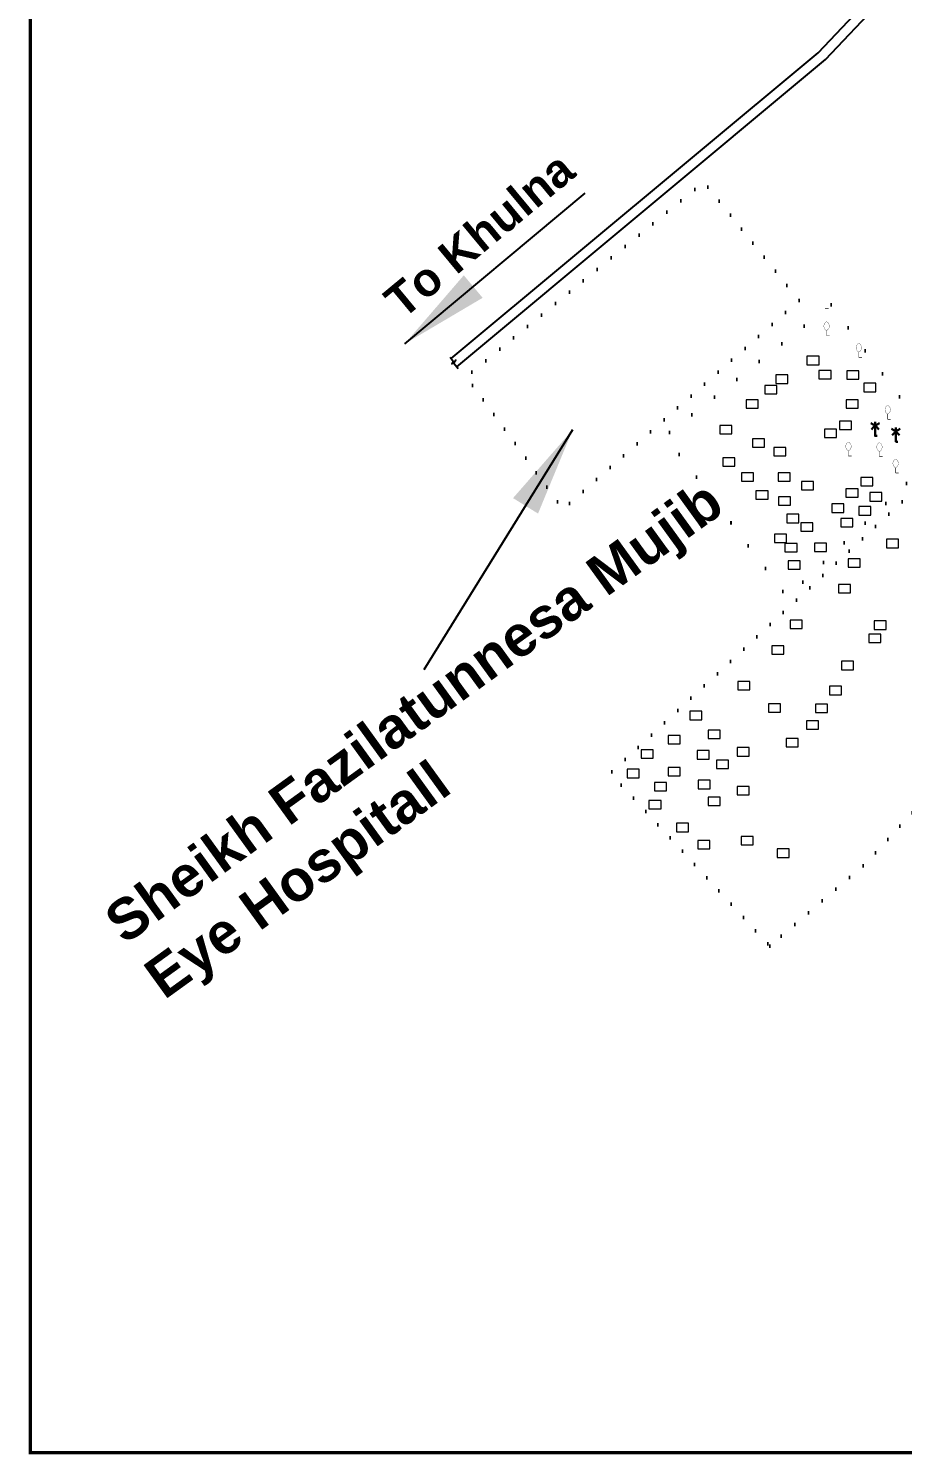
# Model space of a CAD drawing. Header units: millimetres. Extents: x 103 to 25465, y -158280 to -48.
# Drawn here: x 22887 to 23498, y -158280 to -157282 of the extents above; entities that cross this region are included whole.
import ezdxf

# ---------------------------------------------------------------- set-up
doc = ezdxf.new("R2010")
doc.units = ezdxf.units.MM
doc.header["$MEASUREMENT"] = 0
doc.linetypes.add('DOT2', pattern=[0.125, 0, -0.125])
for name, color, linetype in [('boundary', 7, 'Continuous'), ('Home Stead', 151, 'Continuous'), ('TEXT', 5, 'Continuous'), ('Trees', 77, 'Continuous')]:
    doc.layers.add(name, color=color, linetype=linetype)
doc.layers.add('HOUSE', color=144, linetype='Continuous', lineweight=18)
doc.layers.add('PUCCA ROAD', color=1, linetype='Continuous', lineweight=30)
doc.styles.get("Standard").update_dxf_attribs({"font": 'arial.ttf'})
doc.styles.add('sum', font='arialbd.ttf')
doc.dimstyles.get("Standard").update_dxf_attribs({"dimtxt": 0.18, "dimasz": 0.18, "dimexe": 0.18, "dimexo": 0.0625, "dimgap": 0.09, "dimtad": 0, "dimtih": 1, "dimtoh": 1, "dimdec": 4, "dimzin": 0, "dimdsep": 46, "dimtxsty": 'Standard', "dimblk": 'DATUMBLANK', "dimcen": 0.09, "dimadec": 0, "dimazin": 0, "dimtfac": 1, "dimtdec": 4, "dimtofl": 0, "dimtmove": 0, "dimatfit": 3, "dimfxl": 1, "dimtolj": 1, "dimtzin": 0, "dimarcsym": 0})

# ---------------------------------------------------------------- blocks, each defined once
blk = doc.blocks.new('A$C7FEE66E4')
at = {"layer": 'Trees', "linetype": 'Continuous', "const_width": 0.000142}
blk.add_lwpolyline([(0, 0.00001, 0.606435), (0, 0.00493, 0.606435)], format="xyb", close=True, dxfattribs=at)
at = {"layer": 'Trees', "linetype": 'Continuous', "const_width": 0.000252}
for points in [[(0, 0.00001), (0, -0.00287)], [(0, -0.00287), (0.00172, -0.00287)]]:
    blk.add_lwpolyline(points, dxfattribs=at)
blk = doc.blocks.new('A$C01DB3217')
at = {"layer": 'Trees', "color": 1, "lineweight": 30}
blk.add_lwpolyline([(0, 0.0028), (0, -0.0071), (0.0015, -0.0071)], dxfattribs=at)
for centre, start, end in [((-0.012, -0.0154), 41.2491, 62.6782), ((0.012, -0.0154), 117.3218, 138.7509)]:
    blk.add_arc(centre, 0.0195, start, end, dxfattribs=at)
blk = doc.blocks.new('_DatumBlank')
at = {"color": 0, "linetype": 'ByBlock', "lineweight": -2}
for p, q in [((0, 0.577), (-1, 0)), ((0, -0.577), (0, 0.577)), ((-1, 0), (0, -0.577))]:
    blk.add_line(p, q, dxfattribs=at)

msp = doc.modelspace()

# ---------------------------------------------------------------- linework, layer by layer
at = {"layer": 'boundary', "color": 0, "const_width": 2.35}
msp.add_lwpolyline([(22888.4, -156443.08), (25463.94, -156443.08), (25463.94, -158278.97), (22888.4, -158278.97), (22888.4, -156443.08)], dxfattribs=at)
at = {"layer": 'Home Stead', "color": 7, "linetype": 'DOT2', "lineweight": 50, "ltscale": 100, "flags": 128}
for points in [[(23426.03, -157472.79), (23260.91, -157618.77), (23193.33, -157525.98), (23359.41, -157389.85), (23426.03, -157472.79)], [(23641.55, -157682.81), (23472.24, -157867), (23405.58, -157924.42), (23405.58, -157924.42), (23294.14, -157803.46), (23536.28, -157578.02), (23641.55, -157682.81)]]:
    msp.add_lwpolyline(points, dxfattribs=at)
at = {"layer": 'Home Stead', "color": 7, "linetype": 'DOT2', "lineweight": 50, "ltscale": 159.474072, "flags": 128}
msp.add_lwpolyline([(23448.49, -157475.77), (23524.66, -157578.43), (23417.75, -157680.25), (23332.37, -157567.49), (23448.49, -157475.77)], dxfattribs=at)
at = {"layer": 'HOUSE'}
for points in [[(23431.56, -157517.62), (23440, -157517.62), (23440, -157511.71), (23431.56, -157511.71), (23431.56, -157517.62)], [(23409.82, -157530.66), (23418.26, -157530.66), (23418.26, -157524.76), (23409.82, -157524.76), (23409.82, -157530.66)], [(23439.95, -157527.6), (23448.38, -157527.6), (23448.38, -157521.7), (23439.95, -157521.7), (23439.95, -157527.6)], [(23459.47, -157527.81), (23467.91, -157527.81), (23467.91, -157521.91), (23459.47, -157521.91), (23459.47, -157527.81)], [(23402.05, -157538.11), (23410.48, -157538.11), (23410.48, -157532.21), (23402.05, -157532.21), (23402.05, -157538.11)], [(23471.23, -157536.53), (23479.67, -157536.53), (23479.67, -157530.62), (23471.23, -157530.62), (23471.23, -157536.53)], [(23389.03, -157548.1), (23397.47, -157548.1), (23397.47, -157542.19), (23389.03, -157542.19), (23389.03, -157548.1)], [(23459, -157548.1), (23467.43, -157548.1), (23467.43, -157542.19), (23459, -157542.19), (23459, -157548.1)], [(23370.63, -157566.02), (23379.06, -157566.02), (23379.06, -157560.11), (23370.63, -157560.11), (23370.63, -157566.02)], [(23443.76, -157568.57), (23452.2, -157568.57), (23452.2, -157562.66), (23443.76, -157562.66), (23443.76, -157568.57)], [(23454.26, -157563.02), (23462.7, -157563.02), (23462.7, -157557.11), (23454.26, -157557.11), (23454.26, -157563.02)], [(23393.46, -157575.38), (23401.9, -157575.38), (23401.9, -157569.48), (23393.46, -157569.48), (23393.46, -157575.38)], [(23408.39, -157581.4), (23416.82, -157581.4), (23416.82, -157575.5), (23408.39, -157575.5), (23408.39, -157581.4)], [(23372.7, -157588.7), (23381.14, -157588.7), (23381.14, -157582.8), (23372.7, -157582.8), (23372.7, -157588.7)], [(23385.69, -157599.17), (23394.13, -157599.17), (23394.13, -157593.26), (23385.69, -157593.26), (23385.69, -157599.17)], [(23411.42, -157599.2), (23419.86, -157599.2), (23419.86, -157593.29), (23411.42, -157593.29), (23411.42, -157599.2)], [(23427.78, -157605.23), (23436.22, -157605.23), (23436.22, -157599.33), (23427.78, -157599.33), (23427.78, -157605.23)], [(23458.86, -157610.3), (23467.3, -157610.3), (23467.3, -157604.39), (23458.86, -157604.39), (23458.86, -157610.3)], [(23469.19, -157602.38), (23477.62, -157602.38), (23477.62, -157596.48), (23469.19, -157596.48), (23469.19, -157602.38)], [(23395.88, -157611.73), (23404.32, -157611.73), (23404.32, -157605.83), (23395.88, -157605.83), (23395.88, -157611.73)], [(23411.59, -157616.02), (23420.03, -157616.02), (23420.03, -157610.11), (23411.59, -157610.11), (23411.59, -157616.02)], [(23449.01, -157620.93), (23457.45, -157620.93), (23457.45, -157615.03), (23449.01, -157615.03), (23449.01, -157620.93)], [(23475.53, -157613), (23483.96, -157613), (23483.96, -157607.09), (23475.53, -157607.09), (23475.53, -157613)], [(23417.45, -157628.22), (23425.89, -157628.22), (23425.89, -157622.31), (23417.45, -157622.31), (23417.45, -157628.22)], [(23455.21, -157631.08), (23463.65, -157631.08), (23463.65, -157625.18), (23455.21, -157625.18), (23455.21, -157631.08)], [(23467.75, -157622.83), (23476.19, -157622.83), (23476.19, -157616.93), (23467.75, -157616.93), (23467.75, -157622.83)], [(23427.3, -157634.09), (23435.74, -157634.09), (23435.74, -157628.18), (23427.3, -157628.18), (23427.3, -157634.09)], [(23408.86, -157642.02), (23417.3, -157642.02), (23417.3, -157636.11), (23408.86, -157636.11), (23408.86, -157642.02)], [(23416.19, -157648.52), (23424.63, -157648.52), (23424.63, -157642.61), (23416.19, -157642.61), (23416.19, -157648.52)], [(23436.81, -157648.37), (23445.25, -157648.37), (23445.25, -157642.46), (23436.81, -157642.46), (23436.81, -157648.37)], [(23487.08, -157645.7), (23495.52, -157645.7), (23495.52, -157639.79), (23487.08, -157639.79), (23487.08, -157645.7)], [(23418.41, -157660.74), (23426.84, -157660.74), (23426.84, -157654.83), (23418.41, -157654.83), (23418.41, -157660.74)], [(23460.33, -157659.3), (23468.76, -157659.3), (23468.76, -157653.4), (23460.33, -157653.4), (23460.33, -157659.3)], [(23453.65, -157677.28), (23462.08, -157677.28), (23462.08, -157671.38), (23453.65, -157671.38), (23453.65, -157677.28)], [(23419.74, -157702.2), (23428.17, -157702.2), (23428.17, -157696.29), (23419.74, -157696.29), (23419.74, -157702.2)], [(23478.59, -157702.79), (23487.03, -157702.79), (23487.03, -157696.88), (23478.59, -157696.88), (23478.59, -157702.79)], [(23406.89, -157720.18), (23415.32, -157720.18), (23415.32, -157714.27), (23406.89, -157714.27), (23406.89, -157720.18)], [(23474.74, -157712.03), (23483.18, -157712.03), (23483.18, -157706.13), (23474.74, -157706.13), (23474.74, -157712.03)], [(23455.72, -157731.04), (23464.16, -157731.04), (23464.16, -157725.13), (23455.72, -157725.13), (23455.72, -157731.04)], [(23383.24, -157745.09), (23391.67, -157745.09), (23391.67, -157739.19), (23383.24, -157739.19), (23383.24, -157745.09)], [(23447.24, -157748.5), (23455.68, -157748.5), (23455.68, -157742.6), (23447.24, -157742.6), (23447.24, -157748.5)], [(23404.57, -157760.75), (23413.01, -157760.75), (23413.01, -157754.84), (23404.57, -157754.84), (23404.57, -157760.75)], [(23437.46, -157761.08), (23445.89, -157761.08), (23445.89, -157755.18), (23437.46, -157755.18), (23437.46, -157761.08)], [(23349.6, -157766.04), (23358.04, -157766.04), (23358.04, -157760.14), (23349.6, -157760.14), (23349.6, -157766.04)], [(23362.45, -157779.15), (23370.88, -157779.15), (23370.88, -157773.25), (23362.45, -157773.25), (23362.45, -157779.15)], [(23431.29, -157772.64), (23439.73, -157772.64), (23439.73, -157766.73), (23431.29, -157766.73), (23431.29, -157772.64)], [(23334.43, -157783), (23342.87, -157783), (23342.87, -157777.09), (23334.43, -157777.09), (23334.43, -157783)], [(23416.91, -157784.97), (23425.34, -157784.97), (23425.34, -157779.07), (23416.91, -157779.07), (23416.91, -157784.97)], [(23315.69, -157793.01), (23324.12, -157793.01), (23324.12, -157787.11), (23315.69, -157787.11), (23315.69, -157793.01)], [(23354.74, -157793.53), (23363.18, -157793.53), (23363.18, -157787.62), (23354.74, -157787.62), (23354.74, -157793.53)], [(23368.38, -157800.21), (23376.81, -157800.21), (23376.81, -157794.3), (23368.38, -157794.3), (23368.38, -157800.21)], [(23382.76, -157791.47), (23391.2, -157791.47), (23391.2, -157785.57), (23382.76, -157785.57), (23382.76, -157791.47)], [(23305.91, -157806.63), (23314.34, -157806.63), (23314.34, -157800.73), (23305.91, -157800.73), (23305.91, -157806.63)], [(23334.43, -157805.35), (23342.87, -157805.35), (23342.87, -157799.44), (23334.43, -157799.44), (23334.43, -157805.35)], [(23324.92, -157815.88), (23333.36, -157815.88), (23333.36, -157809.97), (23324.92, -157809.97), (23324.92, -157815.88)], [(23355.53, -157814.34), (23363.97, -157814.34), (23363.97, -157808.43), (23355.53, -157808.43), (23355.53, -157814.34)], [(23382.76, -157818.7), (23391.2, -157818.7), (23391.2, -157812.79), (23382.76, -157812.79), (23382.76, -157818.7)], [(23321.07, -157828.46), (23329.51, -157828.46), (23329.51, -157822.55), (23321.07, -157822.55), (23321.07, -157828.46)], [(23362.45, -157826.15), (23370.88, -157826.15), (23370.88, -157820.24), (23362.45, -157820.24), (23362.45, -157826.15)], [(23340.36, -157844.38), (23348.8, -157844.38), (23348.8, -157838.48), (23340.36, -157838.48), (23340.36, -157844.38)], [(23355.25, -157856.45), (23363.69, -157856.45), (23363.69, -157850.54), (23355.25, -157850.54), (23355.25, -157856.45)], [(23385.59, -157853.63), (23394.02, -157853.63), (23394.02, -157847.72), (23385.59, -157847.72), (23385.59, -157853.63)], [(23410.77, -157862.36), (23419.21, -157862.36), (23419.21, -157856.46), (23410.77, -157856.46), (23410.77, -157862.36)]]:
    msp.add_lwpolyline(points, dxfattribs=at)
at = {"layer": 'PUCCA ROAD', "lineweight": 25}
for points in [[(23182.71, -157513.34), (23439.46, -157299.32), (23477.15, -157259.32), (23508.21, -157220.06), (23544.01, -157155.86), (23577.56, -157079.1), (23628.71, -156952.14), (23678.22, -156816.4), (23699.34, -156752.66), (23716.04, -156706)], [(23186.77, -157519.06), (23444.56, -157304.12), (23482.46, -157263.9), (23514.05, -157223.96), (23550.29, -157158.98), (23584.01, -157081.81), (23635.24, -156954.65), (23684.83, -156818.7), (23705.98, -156754.86), (23722.73, -156708.09)], [(23181.99, -157512.42), (23184.18, -157515.22), (23183.26, -157516.92), (23186, -157514.49), (23184.73, -157516.48), (23187.71, -157520.26)]]:
    msp.add_lwpolyline(points, dxfattribs=at)

# ---------------------------------------------------------------- block references
at = {"layer": 'Trees', "linetype": 'DOT2', "ltscale": 0.2, "xscale": 1263.135784421829, "yscale": 1263.135784421829, "zscale": 1263.135784421829}
for p in [(23445.29, -157493.75), (23467.82, -157508.83), (23488.03, -157552.19), (23460.59, -157577.89), (23482.27, -157578.33), (23493.55, -157589.79)]:
    msp.add_blockref('A$C7FEE66E4', p, dxfattribs=at)
at = {"layer": 'Trees', "ltscale": 0.1, "xscale": 996.0728210867092, "yscale": 996.0728210867092, "zscale": 996.0728210867044}
for p in [(23479.23, -157560.36), (23493.71, -157564.44)]:
    msp.add_blockref('A$C01DB3217', p, dxfattribs=at)

# ---------------------------------------------------------------- texts
at = {"layer": 'TEXT', "color": 7, "attachment_point": 1, "style": 'sum'}
for s, insert, char_height, width, rotation in [('To Khulna ', (23133.92, -157468.44), 23.274, 450.5365, 39.66742), ('Sheikh Fazilatunnesa Mujib Eye Hospitall', (22937.7, -157900.81), 28.477, 551.2447, 35.85288)]:
    msp.add_mtext(s, dxfattribs=dict(at, insert=insert, char_height=char_height, width=width, rotation=rotation))

# ---------------------------------------------------------------- leaders
at = {"layer": 'TEXT', "color": 0, "lineweight": 25}
for points in [[(23150.25, -157503.04), (23276.45, -157397.48)], [(23267.67, -157563.23), (23163.72, -157731.17)]]:
    msp.add_leader(points, dimstyle='Standard', override={"dimscale": 0.5, "dimasz": 125, "dimgap": 0.09, "dimtad": 0}, dxfattribs=at)

doc.saveas('drawing.dxf')
